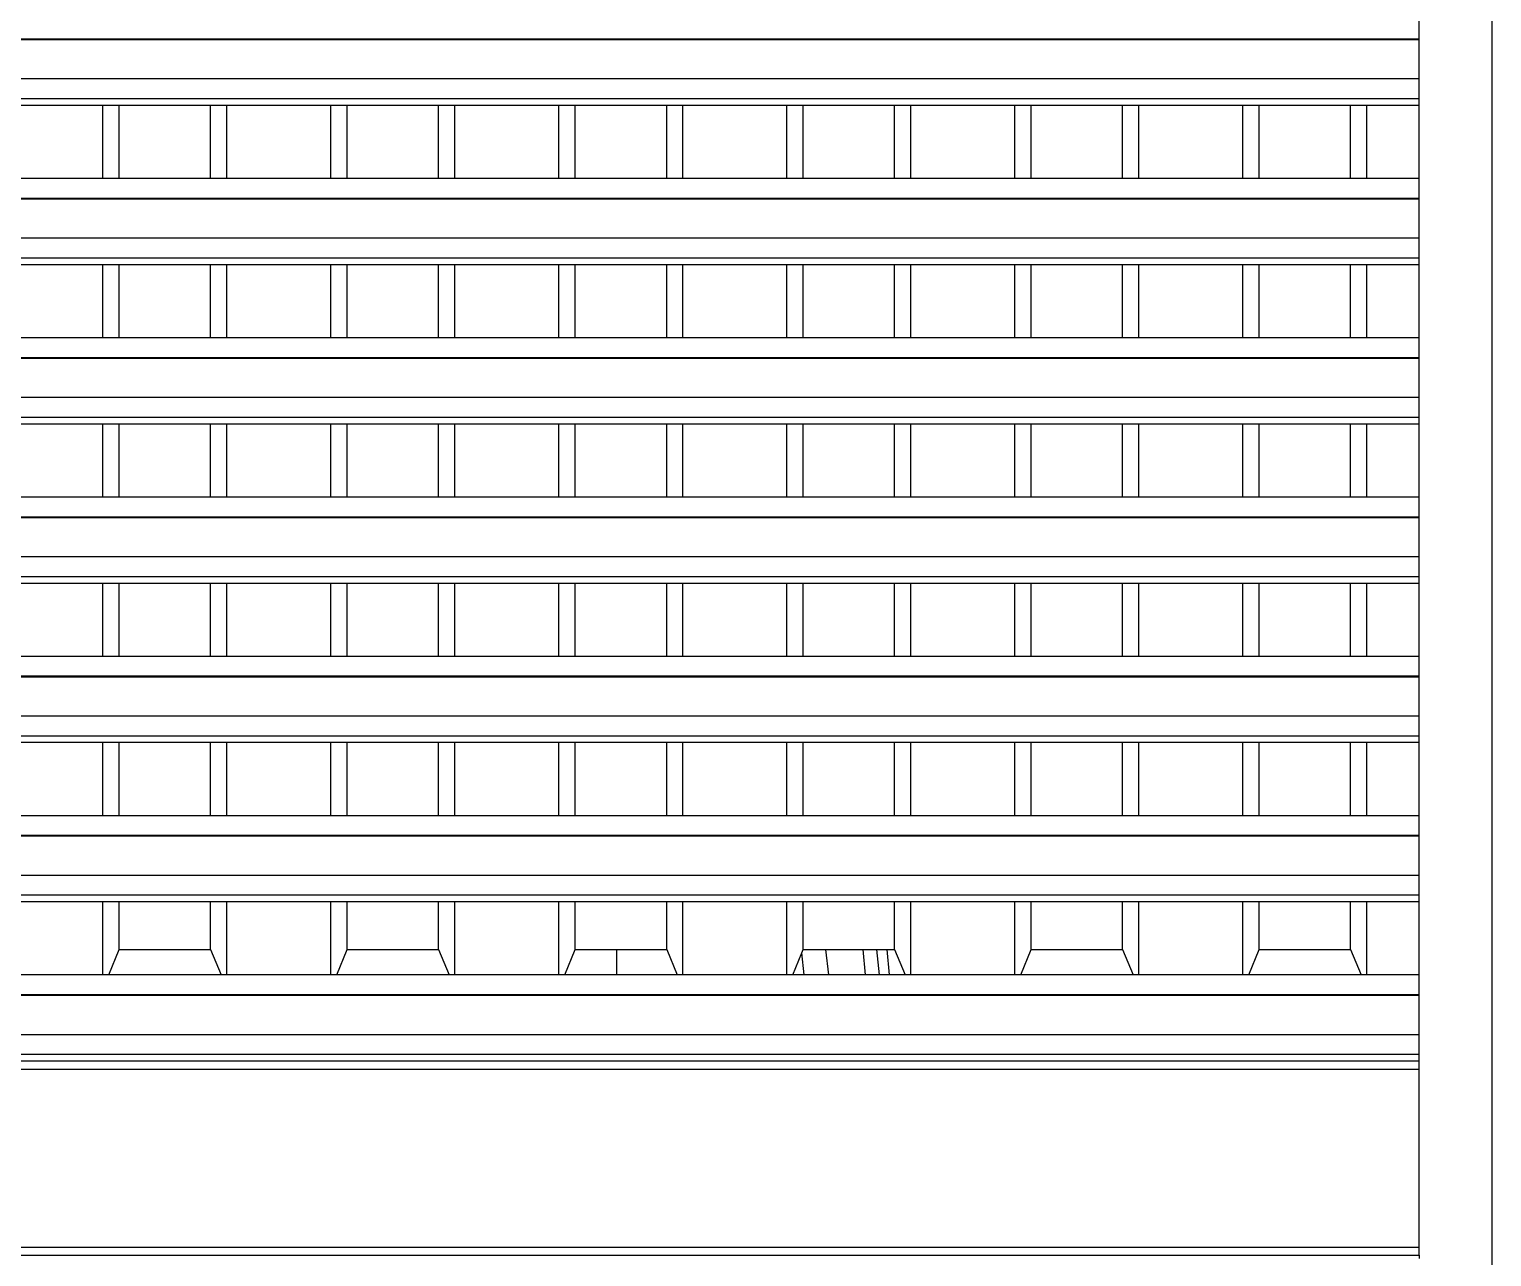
# Model space of a CAD drawing. Extents: x -92 to 92, y -11 to 21.
# Drawn here: x 55.91 to 57.721, y 7.076 to 8.596 of the extents above; entities that cross this region are included whole.
import ezdxf

# ---------------------------------------------------------------- set-up
doc = ezdxf.new("R2010")
doc.units = 0
doc.layers.get('0').update_dxf_attribs({"linetype": 'CONTINUOUS'})

msp = doc.modelspace()

# ---------------------------------------------------------------- linework, layer by layer
for p, q in [((57.7213, 9.6423), (57.7213, 3.7037)), ((57.6313, 8.5839), (57.6313, 8.6085)), ((57.6313, 8.5839), (54.0913, 8.5839)), ((57.6313, 8.583), (54.0913, 8.583)), ((57.6313, 8.583), (57.6313, 8.5839)), ((57.6313, 8.5346), (57.6313, 8.583)), ((57.6313, 8.5346), (54.0913, 8.5346)), ((57.6313, 8.5099), (57.6313, 8.5346)), ((57.6313, 8.5099), (54.0913, 8.5099)), ((56.001, 8.5017), (55.8722, 8.5017)), ((56.001, 8.4113), (56.001, 8.5017)), ((56.0212, 8.5017), (56.001, 8.5017)), ((56.0212, 8.4113), (56.0212, 8.5017)), ((56.1344, 8.5017), (56.0212, 8.5017)), ((56.1344, 8.4113), (56.1344, 8.5017)), ((56.1546, 8.5017), (56.1344, 8.5017)), ((56.1546, 8.4113), (56.1546, 8.5017)), ((56.2834, 8.5017), (56.1546, 8.5017)), ((56.2834, 8.4113), (56.2834, 8.5017)), ((56.3036, 8.5017), (56.2834, 8.5017)), ((56.3036, 8.4113), (56.3036, 8.5017)), ((56.4168, 8.5017), (56.3036, 8.5017)), ((56.4168, 8.4113), (56.4168, 8.5017)), ((56.437, 8.5017), (56.4168, 8.5017)), ((56.437, 8.4113), (56.437, 8.5017)), ((56.5659, 8.5017), (56.437, 8.5017)), ((56.5659, 8.4113), (56.5659, 8.5017)), ((56.586, 8.5017), (56.5659, 8.5017)), ((56.586, 8.4113), (56.586, 8.5017)), ((56.6993, 8.5017), (56.586, 8.5017)), ((56.6993, 8.4113), (56.6993, 8.5017)), ((56.7194, 8.5017), (56.6993, 8.5017)), ((56.7194, 8.4113), (56.7194, 8.5017)), ((56.8483, 8.5017), (56.7194, 8.5017)), ((56.8483, 8.4113), (56.8483, 8.5017)), ((56.8684, 8.5017), (56.8483, 8.5017)), ((56.8684, 8.4113), (56.8684, 8.5017)), ((56.9817, 8.5017), (56.8684, 8.5017)), ((56.9817, 8.4113), (56.9817, 8.5017)), ((57.0018, 8.5017), (56.9817, 8.5017)), ((57.0018, 8.4113), (57.0018, 8.5017)), ((57.1307, 8.5017), (57.0018, 8.5017)), ((57.1307, 8.4113), (57.1307, 8.5017)), ((57.1509, 8.5017), (57.1307, 8.5017)), ((57.1509, 8.4113), (57.1509, 8.5017)), ((57.2641, 8.5017), (57.1509, 8.5017)), ((57.2641, 8.4113), (57.2641, 8.5017)), ((57.2843, 8.5017), (57.2641, 8.5017)), ((57.2843, 8.4113), (57.2843, 8.5017)), ((57.4131, 8.5017), (57.2843, 8.5017)), ((57.4131, 8.4113), (57.4131, 8.5017)), ((57.4333, 8.5017), (57.4131, 8.5017)), ((57.4333, 8.4113), (57.4333, 8.5017)), ((57.5465, 8.5017), (57.4333, 8.5017)), ((57.5465, 8.4113), (57.5465, 8.5017)), ((57.5667, 8.5017), (57.5465, 8.5017)), ((57.5667, 8.4113), (57.5667, 8.5017)), ((57.6313, 8.5017), (57.5667, 8.5017)), ((57.6313, 8.5017), (57.6313, 8.5099)), ((57.6313, 8.4113), (57.6313, 8.5017)), ((56.001, 8.4113), (55.8722, 8.4113)), ((56.0212, 8.4113), (56.001, 8.4113)), ((56.1344, 8.4113), (56.0212, 8.4113)), ((56.1546, 8.4113), (56.1344, 8.4113)), ((56.2834, 8.4113), (56.1546, 8.4113)), ((56.3036, 8.4113), (56.2834, 8.4113)), ((56.4168, 8.4113), (56.3036, 8.4113)), ((56.437, 8.4113), (56.4168, 8.4113)), ((56.5659, 8.4113), (56.437, 8.4113)), ((56.586, 8.4113), (56.5659, 8.4113)), ((56.6993, 8.4113), (56.586, 8.4113)), ((56.7194, 8.4113), (56.6993, 8.4113)), ((56.8483, 8.4113), (56.7194, 8.4113)), ((56.8684, 8.4113), (56.8483, 8.4113)), ((56.9817, 8.4113), (56.8684, 8.4113)), ((57.0018, 8.4113), (56.9817, 8.4113)), ((57.1307, 8.4113), (57.0018, 8.4113)), ((57.1509, 8.4113), (57.1307, 8.4113)), ((57.2641, 8.4113), (57.1509, 8.4113)), ((57.2843, 8.4113), (57.2641, 8.4113)), ((57.4131, 8.4113), (57.2843, 8.4113)), ((57.4333, 8.4113), (57.4131, 8.4113)), ((57.5465, 8.4113), (57.4333, 8.4113)), ((57.5667, 8.4113), (57.5465, 8.4113)), ((57.6313, 8.4113), (57.5667, 8.4113)), ((57.6313, 8.3866), (57.6313, 8.4113)), ((57.6313, 8.3866), (54.0913, 8.3866)), ((57.6313, 8.3858), (54.0913, 8.3858)), ((57.6313, 8.3858), (57.6313, 8.3866)), ((57.6313, 8.3373), (57.6313, 8.3858)), ((57.6313, 8.3373), (54.0913, 8.3373)), ((57.6313, 8.3126), (57.6313, 8.3373)), ((57.6313, 8.3126), (54.0913, 8.3126)), ((56.001, 8.3044), (55.8722, 8.3044)), ((56.001, 8.214), (56.001, 8.3044)), ((56.0212, 8.3044), (56.001, 8.3044)), ((56.0212, 8.214), (56.0212, 8.3044)), ((56.1344, 8.3044), (56.0212, 8.3044)), ((56.1344, 8.214), (56.1344, 8.3044)), ((56.1546, 8.3044), (56.1344, 8.3044)), ((56.1546, 8.214), (56.1546, 8.3044)), ((56.2834, 8.3044), (56.1546, 8.3044)), ((56.2834, 8.214), (56.2834, 8.3044)), ((56.3036, 8.3044), (56.2834, 8.3044)), ((56.3036, 8.214), (56.3036, 8.3044)), ((56.4168, 8.3044), (56.3036, 8.3044)), ((56.4168, 8.214), (56.4168, 8.3044)), ((56.437, 8.3044), (56.4168, 8.3044)), ((56.437, 8.214), (56.437, 8.3044)), ((56.5659, 8.3044), (56.437, 8.3044)), ((56.5659, 8.214), (56.5659, 8.3044)), ((56.586, 8.3044), (56.5659, 8.3044)), ((56.586, 8.214), (56.586, 8.3044)), ((56.6993, 8.3044), (56.586, 8.3044)), ((56.6993, 8.214), (56.6993, 8.3044)), ((56.7194, 8.3044), (56.6993, 8.3044)), ((56.7194, 8.214), (56.7194, 8.3044)), ((56.8483, 8.3044), (56.7194, 8.3044)), ((56.8483, 8.214), (56.8483, 8.3044)), ((56.8684, 8.3044), (56.8483, 8.3044)), ((56.8684, 8.214), (56.8684, 8.3044)), ((56.9817, 8.3044), (56.8684, 8.3044)), ((56.9817, 8.214), (56.9817, 8.3044)), ((57.0018, 8.3044), (56.9817, 8.3044)), ((57.0018, 8.214), (57.0018, 8.3044)), ((57.1307, 8.3044), (57.0018, 8.3044)), ((57.1307, 8.214), (57.1307, 8.3044)), ((57.1509, 8.3044), (57.1307, 8.3044)), ((57.1509, 8.214), (57.1509, 8.3044)), ((57.2641, 8.3044), (57.1509, 8.3044)), ((57.2641, 8.214), (57.2641, 8.3044)), ((57.2843, 8.3044), (57.2641, 8.3044)), ((57.2843, 8.214), (57.2843, 8.3044)), ((57.4131, 8.3044), (57.2843, 8.3044)), ((57.4131, 8.214), (57.4131, 8.3044)), ((57.4333, 8.3044), (57.4131, 8.3044)), ((57.4333, 8.214), (57.4333, 8.3044)), ((57.5465, 8.3044), (57.4333, 8.3044)), ((57.5465, 8.214), (57.5465, 8.3044)), ((57.5667, 8.3044), (57.5465, 8.3044)), ((57.5667, 8.214), (57.5667, 8.3044)), ((57.6313, 8.3044), (57.5667, 8.3044)), ((57.6313, 8.3044), (57.6313, 8.3126)), ((57.6313, 8.214), (57.6313, 8.3044)), ((56.001, 8.214), (55.8722, 8.214)), ((56.0212, 8.214), (56.001, 8.214)), ((56.1344, 8.214), (56.0212, 8.214)), ((56.1546, 8.214), (56.1344, 8.214)), ((56.2834, 8.214), (56.1546, 8.214)), ((56.3036, 8.214), (56.2834, 8.214)), ((56.4168, 8.214), (56.3036, 8.214)), ((56.437, 8.214), (56.4168, 8.214)), ((56.5659, 8.214), (56.437, 8.214)), ((56.586, 8.214), (56.5659, 8.214)), ((56.6993, 8.214), (56.586, 8.214)), ((56.7194, 8.214), (56.6993, 8.214)), ((56.8483, 8.214), (56.7194, 8.214)), ((56.8684, 8.214), (56.8483, 8.214)), ((56.9817, 8.214), (56.8684, 8.214)), ((57.0018, 8.214), (56.9817, 8.214)), ((57.1307, 8.214), (57.0018, 8.214)), ((57.1509, 8.214), (57.1307, 8.214)), ((57.2641, 8.214), (57.1509, 8.214)), ((57.2843, 8.214), (57.2641, 8.214)), ((57.4131, 8.214), (57.2843, 8.214)), ((57.4333, 8.214), (57.4131, 8.214)), ((57.5465, 8.214), (57.4333, 8.214)), ((57.5667, 8.214), (57.5465, 8.214)), ((57.6313, 8.214), (57.5667, 8.214)), ((57.6313, 8.1893), (57.6313, 8.214)), ((57.6313, 8.1893), (54.0913, 8.1893)), ((57.6313, 8.1885), (57.6313, 8.1893)), ((57.6313, 8.1885), (54.0913, 8.1885)), ((57.6313, 8.14), (57.6313, 8.1885)), ((57.6313, 8.14), (54.0913, 8.14)), ((57.6313, 8.1153), (57.6313, 8.14)), ((57.6313, 8.1153), (54.0913, 8.1153)), ((56.001, 8.1071), (55.8722, 8.1071)), ((56.001, 8.0167), (56.001, 8.1071)), ((56.0212, 8.1071), (56.001, 8.1071)), ((56.0212, 8.0167), (56.0212, 8.1071)), ((56.1344, 8.1071), (56.0212, 8.1071)), ((56.1344, 8.0167), (56.1344, 8.1071)), ((56.1546, 8.1071), (56.1344, 8.1071)), ((56.1546, 8.0167), (56.1546, 8.1071)), ((56.2834, 8.1071), (56.1546, 8.1071)), ((56.2834, 8.0167), (56.2834, 8.1071)), ((56.3036, 8.1071), (56.2834, 8.1071)), ((56.3036, 8.0167), (56.3036, 8.1071)), ((56.4168, 8.1071), (56.3036, 8.1071)), ((56.4168, 8.0167), (56.4168, 8.1071)), ((56.437, 8.1071), (56.4168, 8.1071)), ((56.437, 8.0167), (56.437, 8.1071)), ((56.5659, 8.1071), (56.437, 8.1071)), ((56.5659, 8.0167), (56.5659, 8.1071)), ((56.586, 8.1071), (56.5659, 8.1071)), ((56.586, 8.0167), (56.586, 8.1071)), ((56.6993, 8.1071), (56.586, 8.1071)), ((56.6993, 8.0167), (56.6993, 8.1071)), ((56.7194, 8.1071), (56.6993, 8.1071)), ((56.7194, 8.0167), (56.7194, 8.1071)), ((56.8483, 8.1071), (56.7194, 8.1071)), ((56.8483, 8.0167), (56.8483, 8.1071)), ((56.8684, 8.1071), (56.8483, 8.1071)), ((56.8684, 8.0167), (56.8684, 8.1071)), ((56.9817, 8.1071), (56.8684, 8.1071)), ((56.9817, 8.0167), (56.9817, 8.1071)), ((57.0018, 8.1071), (56.9817, 8.1071)), ((57.0018, 8.0167), (57.0018, 8.1071)), ((57.1307, 8.1071), (57.0018, 8.1071)), ((57.1307, 8.0167), (57.1307, 8.1071)), ((57.1509, 8.1071), (57.1307, 8.1071)), ((57.1509, 8.0167), (57.1509, 8.1071)), ((57.2641, 8.1071), (57.1509, 8.1071)), ((57.2641, 8.0167), (57.2641, 8.1071)), ((57.2843, 8.1071), (57.2641, 8.1071)), ((57.2843, 8.0167), (57.2843, 8.1071)), ((57.4131, 8.1071), (57.2843, 8.1071)), ((57.4131, 8.0167), (57.4131, 8.1071)), ((57.4333, 8.1071), (57.4131, 8.1071)), ((57.4333, 8.0167), (57.4333, 8.1071)), ((57.5465, 8.1071), (57.4333, 8.1071)), ((57.5465, 8.0167), (57.5465, 8.1071)), ((57.5667, 8.1071), (57.5465, 8.1071)), ((57.5667, 8.0167), (57.5667, 8.1071)), ((57.6313, 8.1071), (57.5667, 8.1071)), ((57.6313, 8.1071), (57.6313, 8.1153)), ((57.6313, 8.0167), (57.6313, 8.1071)), ((56.001, 8.0167), (55.8722, 8.0167)), ((56.0212, 8.0167), (56.001, 8.0167)), ((56.1344, 8.0167), (56.0212, 8.0167)), ((56.1546, 8.0167), (56.1344, 8.0167)), ((56.2834, 8.0167), (56.1546, 8.0167)), ((56.3036, 8.0167), (56.2834, 8.0167)), ((56.4168, 8.0167), (56.3036, 8.0167)), ((56.437, 8.0167), (56.4168, 8.0167)), ((56.5659, 8.0167), (56.437, 8.0167)), ((56.586, 8.0167), (56.5659, 8.0167)), ((56.6993, 8.0167), (56.586, 8.0167)), ((56.7194, 8.0167), (56.6993, 8.0167)), ((56.8483, 8.0167), (56.7194, 8.0167)), ((56.8684, 8.0167), (56.8483, 8.0167)), ((56.9817, 8.0167), (56.8684, 8.0167)), ((57.0018, 8.0167), (56.9817, 8.0167)), ((57.1307, 8.0167), (57.0018, 8.0167)), ((57.1509, 8.0167), (57.1307, 8.0167)), ((57.2641, 8.0167), (57.1509, 8.0167)), ((57.2843, 8.0167), (57.2641, 8.0167)), ((57.4131, 8.0167), (57.2843, 8.0167)), ((57.4333, 8.0167), (57.4131, 8.0167)), ((57.5465, 8.0167), (57.4333, 8.0167)), ((57.5667, 8.0167), (57.5465, 8.0167)), ((57.6313, 8.0167), (57.5667, 8.0167)), ((57.6313, 7.992), (57.6313, 8.0167)), ((57.6313, 7.992), (54.0913, 7.992)), ((57.6313, 7.9912), (54.0913, 7.9912)), ((57.6313, 7.9912), (57.6313, 7.992)), ((57.6313, 7.9427), (57.6313, 7.9912)), ((57.6313, 7.9427), (54.0913, 7.9427)), ((57.6313, 7.9181), (57.6313, 7.9427)), ((57.6313, 7.9181), (54.0913, 7.9181)), ((57.6313, 7.9098), (57.6313, 7.9181)), ((56.001, 7.9098), (55.8722, 7.9098)), ((56.001, 7.8194), (56.001, 7.9098)), ((56.0212, 7.9098), (56.001, 7.9098)), ((56.0212, 7.8194), (56.0212, 7.9098)), ((56.1344, 7.9098), (56.0212, 7.9098)), ((56.1344, 7.8194), (56.1344, 7.9098)), ((56.1546, 7.9098), (56.1344, 7.9098)), ((56.1546, 7.8194), (56.1546, 7.9098)), ((56.2834, 7.9098), (56.1546, 7.9098)), ((56.2834, 7.8194), (56.2834, 7.9098)), ((56.3036, 7.9098), (56.2834, 7.9098)), ((56.3036, 7.8194), (56.3036, 7.9098)), ((56.4168, 7.9098), (56.3036, 7.9098)), ((56.4168, 7.8194), (56.4168, 7.9098)), ((56.437, 7.9098), (56.4168, 7.9098)), ((56.437, 7.8194), (56.437, 7.9098)), ((56.5659, 7.9098), (56.437, 7.9098)), ((56.5659, 7.8194), (56.5659, 7.9098)), ((56.586, 7.9098), (56.5659, 7.9098)), ((56.586, 7.8194), (56.586, 7.9098)), ((56.6993, 7.9098), (56.586, 7.9098)), ((56.6993, 7.8194), (56.6993, 7.9098)), ((56.7194, 7.9098), (56.6993, 7.9098)), ((56.7194, 7.8194), (56.7194, 7.9098)), ((56.8483, 7.9098), (56.7194, 7.9098)), ((56.8483, 7.8194), (56.8483, 7.9098)), ((56.8684, 7.9098), (56.8483, 7.9098)), ((56.8684, 7.8194), (56.8684, 7.9098)), ((56.9817, 7.9098), (56.8684, 7.9098)), ((56.9817, 7.8194), (56.9817, 7.9098)), ((57.0018, 7.9098), (56.9817, 7.9098)), ((57.0018, 7.8194), (57.0018, 7.9098)), ((57.1307, 7.9098), (57.0018, 7.9098)), ((57.1307, 7.8194), (57.1307, 7.9098)), ((57.1509, 7.9098), (57.1307, 7.9098)), ((57.1509, 7.8194), (57.1509, 7.9098)), ((57.2641, 7.9098), (57.1509, 7.9098)), ((57.2641, 7.8194), (57.2641, 7.9098)), ((57.2843, 7.9098), (57.2641, 7.9098)), ((57.2843, 7.8194), (57.2843, 7.9098)), ((57.4131, 7.9098), (57.2843, 7.9098)), ((57.4131, 7.8194), (57.4131, 7.9098)), ((57.4333, 7.9098), (57.4131, 7.9098)), ((57.4333, 7.8194), (57.4333, 7.9098)), ((57.5465, 7.9098), (57.4333, 7.9098)), ((57.5465, 7.8194), (57.5465, 7.9098)), ((57.5667, 7.9098), (57.5465, 7.9098)), ((57.5667, 7.8194), (57.5667, 7.9098)), ((57.6313, 7.9098), (57.5667, 7.9098)), ((57.6313, 7.8194), (57.6313, 7.9098)), ((56.001, 7.8194), (55.8722, 7.8194)), ((56.0212, 7.8194), (56.001, 7.8194)), ((56.1344, 7.8194), (56.0212, 7.8194)), ((56.1546, 7.8194), (56.1344, 7.8194)), ((56.2834, 7.8194), (56.1546, 7.8194)), ((56.3036, 7.8194), (56.2834, 7.8194)), ((56.4168, 7.8194), (56.3036, 7.8194)), ((56.437, 7.8194), (56.4168, 7.8194)), ((56.5659, 7.8194), (56.437, 7.8194)), ((56.586, 7.8194), (56.5659, 7.8194)), ((56.6993, 7.8194), (56.586, 7.8194)), ((56.7194, 7.8194), (56.6993, 7.8194)), ((56.8483, 7.8194), (56.7194, 7.8194)), ((56.8684, 7.8194), (56.8483, 7.8194)), ((56.9817, 7.8194), (56.8684, 7.8194)), ((57.0018, 7.8194), (56.9817, 7.8194)), ((57.1307, 7.8194), (57.0018, 7.8194)), ((57.1509, 7.8194), (57.1307, 7.8194)), ((57.2641, 7.8194), (57.1509, 7.8194)), ((57.2843, 7.8194), (57.2641, 7.8194)), ((57.4131, 7.8194), (57.2843, 7.8194)), ((57.4333, 7.8194), (57.4131, 7.8194)), ((57.5465, 7.8194), (57.4333, 7.8194)), ((57.5667, 7.8194), (57.5465, 7.8194)), ((57.6313, 7.8194), (57.5667, 7.8194)), ((57.6313, 7.7948), (57.6313, 7.8194)), ((57.6313, 7.7948), (54.0913, 7.7948)), ((57.6313, 7.7939), (54.0913, 7.7939)), ((57.6313, 7.7939), (57.6313, 7.7948)), ((57.6313, 7.7454), (57.6313, 7.7939)), ((57.6313, 7.7454), (54.0913, 7.7454)), ((57.6313, 7.7208), (57.6313, 7.7454)), ((57.6313, 7.7208), (54.0913, 7.7208)), ((57.6313, 7.7126), (57.6313, 7.7208)), ((56.001, 7.7126), (55.8722, 7.7126)), ((56.001, 7.6221), (56.001, 7.7126)), ((56.0212, 7.7126), (56.001, 7.7126)), ((56.0212, 7.6221), (56.0212, 7.7126)), ((56.1344, 7.7126), (56.0212, 7.7126)), ((56.1344, 7.6221), (56.1344, 7.7126)), ((56.1546, 7.7126), (56.1344, 7.7126)), ((56.1546, 7.6221), (56.1546, 7.7126)), ((56.2834, 7.7126), (56.1546, 7.7126)), ((56.2834, 7.6221), (56.2834, 7.7126)), ((56.3036, 7.7126), (56.2834, 7.7126)), ((56.3036, 7.6221), (56.3036, 7.7126)), ((56.4168, 7.7126), (56.3036, 7.7126)), ((56.4168, 7.6221), (56.4168, 7.7126)), ((56.437, 7.7126), (56.4168, 7.7126)), ((56.437, 7.6221), (56.437, 7.7126)), ((56.5659, 7.7126), (56.437, 7.7126)), ((56.5659, 7.6221), (56.5659, 7.7126)), ((56.586, 7.7126), (56.5659, 7.7126)), ((56.586, 7.6221), (56.586, 7.7126)), ((56.6993, 7.7126), (56.586, 7.7126)), ((56.6993, 7.6221), (56.6993, 7.7126)), ((56.7194, 7.7126), (56.6993, 7.7126)), ((56.7194, 7.6221), (56.7194, 7.7126)), ((56.8483, 7.7126), (56.7194, 7.7126)), ((56.8483, 7.6221), (56.8483, 7.7126)), ((56.8684, 7.7126), (56.8483, 7.7126)), ((56.8684, 7.6221), (56.8684, 7.7126)), ((56.9817, 7.7126), (56.8684, 7.7126)), ((56.9817, 7.6221), (56.9817, 7.7126)), ((57.0018, 7.7126), (56.9817, 7.7126)), ((57.0018, 7.6221), (57.0018, 7.7126)), ((57.1307, 7.7126), (57.0018, 7.7126)), ((57.1307, 7.6221), (57.1307, 7.7126)), ((57.1509, 7.7126), (57.1307, 7.7126)), ((57.1509, 7.6221), (57.1509, 7.7126)), ((57.2641, 7.7126), (57.1509, 7.7126)), ((57.2641, 7.6221), (57.2641, 7.7126)), ((57.2843, 7.7126), (57.2641, 7.7126)), ((57.2843, 7.6221), (57.2843, 7.7126)), ((57.4131, 7.7126), (57.2843, 7.7126)), ((57.4131, 7.6221), (57.4131, 7.7126)), ((57.4333, 7.7126), (57.4131, 7.7126)), ((57.4333, 7.6221), (57.4333, 7.7126)), ((57.5465, 7.7126), (57.4333, 7.7126)), ((57.5465, 7.6221), (57.5465, 7.7126)), ((57.5667, 7.7126), (57.5465, 7.7126)), ((57.5667, 7.6221), (57.5667, 7.7126)), ((57.6313, 7.7126), (57.5667, 7.7126)), ((57.6313, 7.6221), (57.6313, 7.7126)), ((56.001, 7.6221), (55.8722, 7.6221)), ((56.0212, 7.6221), (56.001, 7.6221)), ((56.1344, 7.6221), (56.0212, 7.6221)), ((56.1546, 7.6221), (56.1344, 7.6221)), ((56.2834, 7.6221), (56.1546, 7.6221)), ((56.3036, 7.6221), (56.2834, 7.6221)), ((56.4168, 7.6221), (56.3036, 7.6221)), ((56.437, 7.6221), (56.4168, 7.6221)), ((56.5659, 7.6221), (56.437, 7.6221)), ((56.586, 7.6221), (56.5659, 7.6221)), ((56.6993, 7.6221), (56.586, 7.6221)), ((56.7194, 7.6221), (56.6993, 7.6221)), ((56.8483, 7.6221), (56.7194, 7.6221)), ((56.8684, 7.6221), (56.8483, 7.6221)), ((56.9817, 7.6221), (56.8684, 7.6221)), ((57.0018, 7.6221), (56.9817, 7.6221)), ((57.1307, 7.6221), (57.0018, 7.6221)), ((57.1509, 7.6221), (57.1307, 7.6221)), ((57.2641, 7.6221), (57.1509, 7.6221)), ((57.2843, 7.6221), (57.2641, 7.6221)), ((57.4131, 7.6221), (57.2843, 7.6221)), ((57.4333, 7.6221), (57.4131, 7.6221)), ((57.5465, 7.6221), (57.4333, 7.6221)), ((57.5667, 7.6221), (57.5465, 7.6221)), ((57.6313, 7.6221), (57.5667, 7.6221)), ((57.6313, 7.5975), (57.6313, 7.6221)), ((57.6313, 7.5975), (54.0913, 7.5975)), ((57.6313, 7.5967), (54.0913, 7.5967)), ((57.6313, 7.5967), (57.6313, 7.5975)), ((57.6313, 7.5482), (57.6313, 7.5967)), ((57.6313, 7.5482), (54.0913, 7.5482)), ((57.6313, 7.5235), (57.6313, 7.5482)), ((57.6313, 7.5235), (54.0913, 7.5235)), ((57.6313, 7.5153), (57.6313, 7.5235)), ((56.001, 7.5153), (55.8722, 7.5153)), ((56.001, 7.4249), (56.001, 7.5153)), ((56.0212, 7.5153), (56.001, 7.5153)), ((56.0212, 7.4565), (56.0212, 7.5153)), ((56.1344, 7.5153), (56.0212, 7.5153)), ((56.1344, 7.4565), (56.1344, 7.5153)), ((56.1546, 7.5153), (56.1344, 7.5153)), ((56.1546, 7.4249), (56.1546, 7.5153)), ((56.2834, 7.5153), (56.1546, 7.5153)), ((56.2834, 7.4249), (56.2834, 7.5153)), ((56.3036, 7.5153), (56.2834, 7.5153)), ((56.3036, 7.4565), (56.3036, 7.5153)), ((56.4168, 7.5153), (56.3036, 7.5153)), ((56.4168, 7.4565), (56.4168, 7.5153)), ((56.437, 7.5153), (56.4168, 7.5153)), ((56.437, 7.4249), (56.437, 7.5153)), ((56.5659, 7.5153), (56.437, 7.5153)), ((56.5659, 7.4249), (56.5659, 7.5153)), ((56.586, 7.5153), (56.5659, 7.5153)), ((56.586, 7.4565), (56.586, 7.5153)), ((56.6993, 7.5153), (56.586, 7.5153)), ((56.6993, 7.4565), (56.6993, 7.5153)), ((56.7194, 7.5153), (56.6993, 7.5153)), ((56.7194, 7.4249), (56.7194, 7.5153)), ((56.8483, 7.5153), (56.7194, 7.5153)), ((56.8483, 7.4249), (56.8483, 7.5153)), ((56.8684, 7.5153), (56.8483, 7.5153)), ((56.8684, 7.4565), (56.8684, 7.5153)), ((56.9817, 7.5153), (56.8684, 7.5153)), ((56.9817, 7.4565), (56.9817, 7.5153)), ((57.0018, 7.5153), (56.9817, 7.5153)), ((57.0018, 7.4249), (57.0018, 7.5153)), ((57.1307, 7.5153), (57.0018, 7.5153)), ((57.1307, 7.4249), (57.1307, 7.5153)), ((57.1509, 7.5153), (57.1307, 7.5153)), ((57.1509, 7.4565), (57.1509, 7.5153)), ((57.2641, 7.5153), (57.1509, 7.5153)), ((57.2641, 7.4565), (57.2641, 7.5153)), ((57.2843, 7.5153), (57.2641, 7.5153)), ((57.2843, 7.4249), (57.2843, 7.5153)), ((57.4131, 7.5153), (57.2843, 7.5153)), ((57.4131, 7.4249), (57.4131, 7.5153)), ((57.4333, 7.5153), (57.4131, 7.5153)), ((57.4333, 7.4565), (57.4333, 7.5153)), ((57.5465, 7.5153), (57.4333, 7.5153)), ((57.5465, 7.4565), (57.5465, 7.5153)), ((57.5667, 7.5153), (57.5465, 7.5153)), ((57.5667, 7.4249), (57.5667, 7.5153)), ((57.6313, 7.5153), (57.5667, 7.5153)), ((57.6313, 7.4249), (57.6313, 7.5153)), ((56.0083, 7.4249), (56.0212, 7.4565)), ((56.0212, 7.4565), (56.1344, 7.4565)), ((56.1344, 7.4565), (56.1474, 7.4249)), ((56.2907, 7.4249), (56.3036, 7.4565)), ((56.3036, 7.4565), (56.3717, 7.4565)), ((56.3717, 7.4565), (56.4168, 7.4565)), ((56.4168, 7.4565), (56.4298, 7.4249)), ((56.5731, 7.4249), (56.586, 7.4565)), ((56.586, 7.4565), (56.6373, 7.4565)), ((56.6373, 7.4565), (56.6373, 7.4249)), ((56.6373, 7.4565), (56.6993, 7.4565)), ((56.6993, 7.4565), (56.7122, 7.4249)), ((56.8555, 7.4249), (56.8667, 7.4522)), ((56.8667, 7.4522), (56.8684, 7.4565)), ((56.8697, 7.4249), (56.8667, 7.4522)), ((56.8684, 7.4565), (56.8966, 7.4565)), ((56.9, 7.4249), (56.8966, 7.4565)), ((56.8966, 7.4565), (56.9425, 7.4565)), ((56.9456, 7.4249), (56.9425, 7.4565)), ((56.9425, 7.4565), (56.9594, 7.4565)), ((56.9594, 7.4565), (56.9624, 7.4249)), ((56.9594, 7.4565), (56.9719, 7.4565)), ((56.9719, 7.4565), (56.9749, 7.4249)), ((56.9719, 7.4565), (56.9817, 7.4565)), ((56.9817, 7.4565), (56.9946, 7.4249)), ((57.1379, 7.4249), (57.1509, 7.4565)), ((57.1509, 7.4565), (57.2641, 7.4565)), ((57.2641, 7.4565), (57.277, 7.4249)), ((57.4203, 7.4249), (57.4333, 7.4565)), ((57.4333, 7.4565), (57.5465, 7.4565)), ((57.5465, 7.4565), (57.5594, 7.4249)), ((56.001, 7.4249), (55.8722, 7.4249)), ((56.0083, 7.4249), (56.001, 7.4249)), ((56.1474, 7.4249), (56.0083, 7.4249)), ((56.1546, 7.4249), (56.1474, 7.4249)), ((56.2834, 7.4249), (56.1546, 7.4249)), ((56.2907, 7.4249), (56.2834, 7.4249)), ((56.3717, 7.4249), (56.2907, 7.4249)), ((56.4298, 7.4249), (56.3717, 7.4249)), ((56.437, 7.4249), (56.4298, 7.4249)), ((56.5659, 7.4249), (56.437, 7.4249)), ((56.5731, 7.4249), (56.5659, 7.4249)), ((56.6373, 7.4249), (56.5731, 7.4249)), ((56.7122, 7.4249), (56.6373, 7.4249)), ((56.7194, 7.4249), (56.7122, 7.4249)), ((56.8483, 7.4249), (56.7194, 7.4249)), ((56.8555, 7.4249), (56.8483, 7.4249)), ((56.8697, 7.4249), (56.8555, 7.4249)), ((56.9, 7.4249), (56.8697, 7.4249)), ((56.9456, 7.4249), (56.9, 7.4249)), ((56.9624, 7.4249), (56.9456, 7.4249)), ((56.9749, 7.4249), (56.9624, 7.4249)), ((56.9946, 7.4249), (56.9749, 7.4249)), ((57.0018, 7.4249), (56.9946, 7.4249)), ((57.1307, 7.4249), (57.0018, 7.4249)), ((57.1379, 7.4249), (57.1307, 7.4249)), ((57.277, 7.4249), (57.1379, 7.4249)), ((57.2843, 7.4249), (57.277, 7.4249)), ((57.4131, 7.4249), (57.2843, 7.4249)), ((57.4203, 7.4249), (57.4131, 7.4249)), ((57.5594, 7.4249), (57.4203, 7.4249)), ((57.5667, 7.4249), (57.5594, 7.4249)), ((57.6313, 7.4249), (57.5667, 7.4249)), ((57.6313, 7.4002), (57.6313, 7.4249)), ((57.6313, 7.4002), (54.0913, 7.4002)), ((57.6313, 7.3994), (54.0913, 7.3994)), ((57.6313, 7.3994), (57.6313, 7.4002)), ((57.6313, 7.3509), (57.6313, 7.3994)), ((57.6313, 7.3509), (54.0913, 7.3509)), ((57.6313, 7.3262), (57.6313, 7.3509)), ((57.6313, 7.3262), (54.0913, 7.3262)), ((57.6313, 7.318), (57.6313, 7.3262)), ((57.6313, 7.318), (54.0913, 7.318)), ((54.0913, 7.3082), (57.6313, 7.3082)), ((57.6313, 7.3082), (57.6313, 7.318)), ((57.6313, 7.0878), (57.6313, 7.3082)), ((54.0913, 7.0878), (57.6313, 7.0878)), ((57.6313, 7.078), (57.6313, 7.0878)), ((54.0913, 7.078), (57.6313, 7.078)), ((57.6313, 7.078), (57.6313, 7.0737))]:
    msp.add_line(p, q)

doc.saveas('drawing.dxf')
